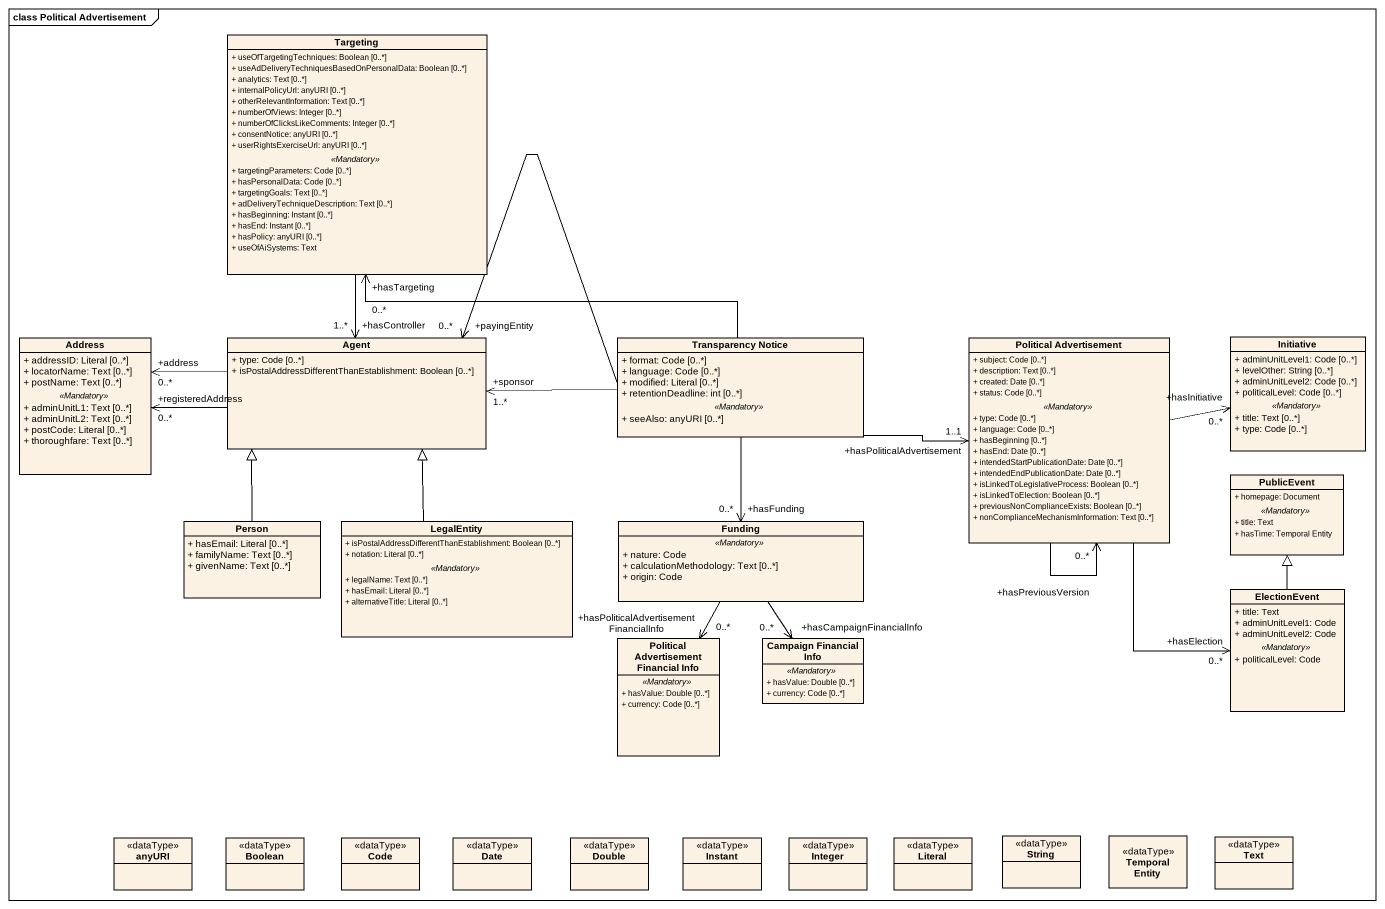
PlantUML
@startuml
mainframe class Political Advertisement
hide circle
hide empty members
skinparam classAttributeIconSize 0
class Targeting {
  + useOfTargetingTechniques: Boolean [0..*]
  + useAdDeliveryTechniquesBasedOnPersonalData: Boolean [0..*]
  + analytics: Text [0..*]
  + internalPolicyUrl: anyURI [0..*]
  + otherRelevantInformation: Text [0..*]
  + numberOfViews: Integer [0..*]
  + numberOfClicksLikeComments: Integer [0..*]
  + consentNotice: anyURI [0..*]
  + userRightsExerciseUrl: anyURI [0..*]
  .. <<Mandatory>> ..
  + targetingParameters: Code [0..*]
  + hasPersonalData: Code [0..*]
  + targetingGoals: Text [0..*]
  + adDeliveryTechniqueDescription: Text [0..*]
  + hasBeginning: Instant [0..*]
  + hasEnd: Instant [0..*]
  + hasPolicy: anyURI [0..*]
  + useOfAiSystems: Text
}
class Address {
  + addressID: Literal [0..*]
  + locatorName: Text [0..*]
  + postName: Text [0..*]
  .. <<Mandatory>> ..
  + adminUnitL1: Text [0..*]
  + adminUnitL2: Text [0..*]
  + postCode: Literal [0..*]
  + thoroughfare: Text [0..*]
}
class "Agent" as Agent_ {
  + type: Code [0..*]
  + isPostalAddressDifferentThanEstablishment: Boolean [0..*]
}
class "Transparency Notice" as Transparency_Notice {
  + format: Code [0..*]
  + language: Code [0..*]
  + modified: Literal [0..*]
  + retentionDeadline: int [0..*]
  .. <<Mandatory>> ..
  + seeAlso: anyURI [0..*]
}
class "Political Advertisement" as Political_Advertisement {
  + subject: Code [0..*]
  + description: Text [0..*]
  + created: Date [0..*]
  + status: Code [0..*]
  .. <<Mandatory>> ..
  + type: Code [0..*]
  + language: Code [0..*]
  + hasBeginning [0..*]
  + hasEnd: Date [0..*]
  + intendedStartPublicationDate: Date [0..*]
  + intendedEndPublicationDate: Date [0..*]
  + isLinkedToLegislativeProcess: Boolean [0..*]
  + isLinkedToElection: Boolean [0..*]
  + previousNonComplianceExists: Boolean [0..*]
  + nonComplianceMechanismInformation: Text [0..*]
}
class Initiative {
  + adminUnitLevel1: Code [0..*]
  + levelOther: String [0..*]
  + adminUnitLevel2: Code [0..*]
  + politicalLevel: Code [0..*]
  .. <<Mandatory>> ..
  + title: Text [0..*]
  + type: Code [0..*]
}
class PublicEvent {
  + homepage: Document
  .. <<Mandatory>> ..
  + title: Text
  + hasTime: Temporal Entity
}
class "Person" as Person_ {
  + hasEmail: Literal [0..*]
  + familyName: Text [0..*]
  + givenName: Text [0..*]
}
class LegalEntity {
  + isPostalAddressDifferentThanEstablishment: Boolean [0..*]
  + notation: Literal [0..*]
  .. <<Mandatory>> ..
  + legalName: Text [0..*]
  + hasEmail: Literal [0..*]
  + alternativeTitle: Literal [0..*]
}
class Funding {
  .. <<Mandatory>> ..
  + nature: Code
  + calculationMethodology: Text [0..*]
  + origin: Code
}
class ElectionEvent {
  + title: Text
  + adminUnitLevel1: Code
  + adminUnitLevel2: Code
  .. <<Mandatory>> ..
  + politicalLevel: Code
}
class "Political Advertisement Financial Info" as Political_Advertisement_2 {
  .. <<Mandatory>> ..
  + hasValue: Double [0..*]
  + currency: Code [0..*]
}
class "Campaign Financial Info" as Campaign_Financial_Info {
  .. <<Mandatory>> ..
  + hasValue: Double [0..*]
  + currency: Code [0..*]
}
class anyURI <<dataType>>
class Boolean <<dataType>>
class Code <<dataType>>
class Date <<dataType>>
class Double <<dataType>>
class Instant <<dataType>>
class Integer <<dataType>>
class Literal <<dataType>>
class String <<dataType>>
class "Temporal Entity" as Temporal_Entity <<dataType>>
class Text <<dataType>>
Targeting --> "+hasController\n1..*" Agent_
Agent_ -left-> "+registeredAddress\n0..*" Address
Agent_ -left-> "+address\n0..*" Address
Transparency_Notice -up-> "+hasTargeting\n0..*" Targeting
Transparency_Notice -left-> "+payingEntity\n0..*" Agent_
Transparency_Notice -left-> "+sponsor\n1..*" Agent_
Transparency_Notice -right-> "+hasPoliticalAdvertisement\n1..1" Political_Advertisement
Transparency_Notice --> "+hasFunding\n0..*" Funding
Political_Advertisement --> "+hasPreviousVersion\n0..*" Political_Advertisement
Political_Advertisement -right-> "+hasInitiative\n0..*" Initiative
Political_Advertisement --> "+hasElection\n0..*" ElectionEvent
Person_ -up-|> Agent_
LegalEntity -up-|> Agent_
Funding --> "+hasPoliticalAdvertisementFinancialInfo\n0..*" Political_Advertisement_2
Funding --> "+hasCampaignFinancialInfo\n0..*" Campaign_Financial_Info
ElectionEvent -up-|> PublicEvent
@enduml
